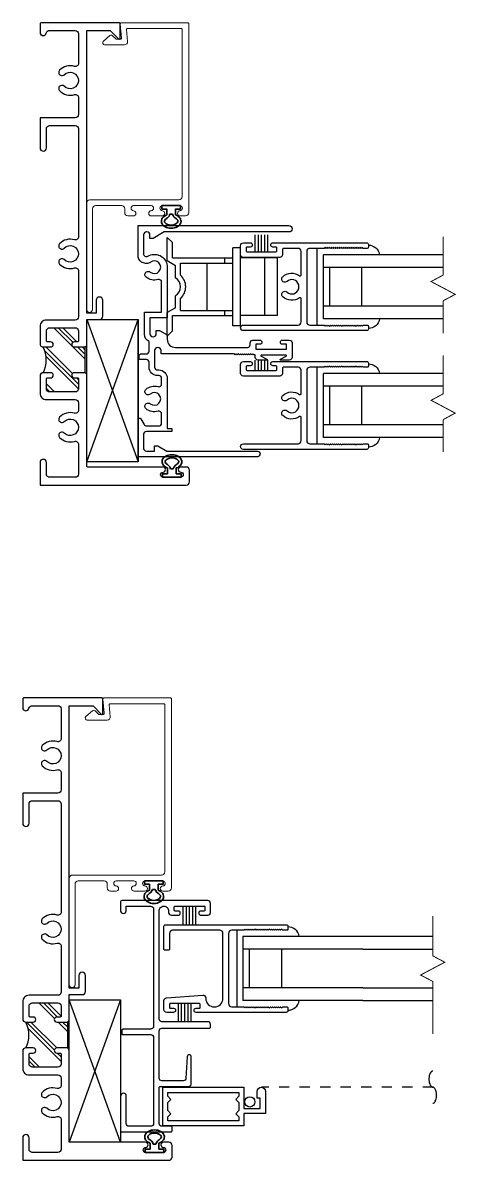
# Model space of a CAD drawing. Extents: x -138 to 168, y -127 to 80.
# Drawn here: x 10.83 to 15.05, y -4.3 to 6.77 of the extents above; entities that cross this region are included whole.
import ezdxf

# ---------------------------------------------------------------- set-up
doc = ezdxf.new("R2010")
doc.units = 0
doc.header["$MEASUREMENT"] = 0
doc.linetypes.add('HIDDEN', pattern=[0.375, 0.25, -0.125])
doc.layers.get('0').update_dxf_attribs({"linetype": 'CONTINUOUS'})
doc.layers.add('ALUM-RED', color=1, linetype='CONTINUOUS', lineweight=9)
doc.layers.add('PROFILE NUMBER', color=150, linetype='CONTINUOUS', lineweight=35)
for name, color, linetype in [('FRAME', 1, 'CONTINUOUS'), ('GLASS', 7, 'CONTINUOUS'), ('GLAZING', 7, 'CONTINUOUS'), ('MISC', 7, 'CONTINUOUS'), ('SCREEN', 5, 'CONTINUOUS'), ('SEAL', 7, 'CONTINUOUS'), ('TEXT', 7, 'CONTINUOUS'), ('VENT', 5, 'CONTINUOUS')]:
    doc.layers.add(name, color=color, linetype=linetype)

# ---------------------------------------------------------------- blocks, each defined once
blk = doc.blocks.new('2012 fixed rail')
blk.add_lwpolyline([(-0.313, -0.236, -0.414214), (-0.286, -0.263), (-0.286, -0.617, -0.414214), (-0.313, -0.644), (-0.4, -0.644, -0.414214), (-0.428, -0.617), (-0.428, -0.549, -0.414214), (-0.408, -0.53), (-0.407, -0.53, -0.414214), (-0.387, -0.55), (-0.387, -0.58, 0.414214), (-0.377, -0.59), (-0.35, -0.59, 0.414214), (-0.34, -0.58), (-0.34, -0.3, 0.414214), (-0.35, -0.29), (-0.377, -0.29, 0.414214), (-0.387, -0.3), (-0.387, -0.33, -0.414214), (-0.407, -0.35), (-0.408, -0.35, -0.414214), (-0.428, -0.331), (-0.428, 0.585, -0.414214), (-0.413, 0.6), (-0.384, 0.6, -0.414214), (-0.374, 0.59), (-0.374, 0.55), (-0.384, 0.54), (-0.374, 0.53), (-0.384, 0.52), (-0.374, 0.51), (-0.384, 0.5), (-0.374, 0.49), (-0.384, 0.48), (-0.374, 0.47), (-0.384, 0.46), (-0.374, 0.45), (-0.384, 0.44), (-0.374, 0.43), (-0.384, 0.42), (-0.374, 0.41), (-0.384, 0.4), (-0.374, 0.39), (-0.384, 0.38), (-0.374, 0.37), (-0.384, 0.36), (-0.374, 0.35), (-0.384, 0.34), (-0.374, 0.33), (-0.384, 0.32), (-0.374, 0.31), (-0.384, 0.3), (-0.374, 0.29), (-0.384, 0.28), (-0.374, 0.27), (-0.384, 0.26), (-0.374, 0.25), (-0.384, 0.24), (-0.374, 0.23), (-0.384, 0.22), (-0.374, 0.21), (-0.384, 0.2), (-0.374, 0.19), (-0.384, 0.18), (-0.374, 0.17), (-0.374, 0.031, 0.414214), (-0.343, 0), (0, 0), (0.342, 0, 0.414214), (0.373, 0.031), (0.373, 0.17), (0.384, 0.18), (0.373, 0.19), (0.384, 0.2), (0.373, 0.21), (0.384, 0.22), (0.373, 0.23), (0.384, 0.24), (0.373, 0.25), (0.384, 0.26), (0.373, 0.27), (0.384, 0.28), (0.373, 0.29), (0.384, 0.3), (0.373, 0.31), (0.384, 0.32), (0.373, 0.33), (0.384, 0.34), (0.373, 0.35), (0.384, 0.36), (0.373, 0.37), (0.384, 0.38), (0.373, 0.39), (0.384, 0.4), (0.373, 0.41), (0.384, 0.42), (0.373, 0.43), (0.384, 0.44), (0.373, 0.45), (0.384, 0.46), (0.373, 0.47), (0.384, 0.48), (0.373, 0.49), (0.384, 0.5), (0.373, 0.51), (0.384, 0.52), (0.373, 0.53), (0.384, 0.54), (0.373, 0.55), (0.373, 0.59, -0.414214), (0.384, 0.6), (0.413, 0.6, -0.414214), (0.427, 0.585), (0.427, 0), (0.427, -0.617, -0.414214), (0.4, -0.644, -0.414214), (0.373, -0.617), (0.373, -0.085, 0.414214), (0.342, -0.054), (0.117, -0.054, 0.6055), (0.108, -0.07, -0.348752), (0.098, -0.234, -0.508835), (0.048, -0.228, -0.325526), (0.052, -0.192, 0.55027), (0.02, -0.078), (0, -0.078), (-0.02, -0.078, 0.55027), (-0.052, -0.192, -0.325526), (-0.048, -0.228, -0.508835), (-0.098, -0.234, -0.348752), (-0.108, -0.07, 0.6055), (-0.117, -0.054), (-0.343, -0.054, 0.414214), (-0.374, -0.085), (-0.374, -0.226, 0.414214), (-0.363, -0.236)], format="xyb", close=True)
blk = doc.blocks.new('58 DUAL GLAZE')
for p, q in [((12.0384, 3.9495), (11.8522, 3.9495)), ((12.0234, 3.9345), (11.8672, 3.9345))]:
    blk.add_line(p, q)
at = {"color": 7}
for p, q in [((11.8672, 3.6429), (11.8672, 3.9345)), ((11.8984, 3.6429), (11.8984, 3.9345)), ((11.9922, 3.6429), (11.9922, 3.9345)), ((12.0234, 3.6429), (12.0234, 3.9345)), ((11.9922, 3.919), (11.8984, 3.919)), ((11.9922, 3.8407), (11.8984, 3.8407))]:
    blk.add_line(p, q, dxfattribs=at)
for centre, start, end in [((11.8718, 3.8249), 179.5239, 260.364), ((12.0188, 3.8249), 279.636, 0.4761)]:
    blk.add_arc(centre, 0.0278, start, end)
blk = doc.blocks.new('Single Hung Balancer')
for p, q in [((3.8238, 2.907), (3.8113, 2.9195)), ((3.8113, 2.8622), (3.8113, 2.9195)), ((3.8238, 2.8695), (3.8238, 2.907)), ((3.9901, 2.8945), (3.9713, 2.8945)), ((3.9713, 2.7045), (3.9713, 2.8945)), ((3.9901, 2.7045), (3.9901, 2.8945)), ((3.8313, 2.8507), (3.8113, 2.8622)), ((3.8238, 2.8695), (3.9713, 2.8695)), ((3.8438, 2.8274), (3.8438, 2.857)), ((3.8438, 2.857), (3.9713, 2.857)), ((3.9088, 2.742), (3.9088, 2.857)), ((3.9513, 2.857), (3.9513, 2.8695)), ((4.0801, 2.8695), (3.9901, 2.8695)), ((4.0488, 2.7295), (4.0488, 2.8695)), ((4.0801, 2.7295), (4.0801, 2.8695)), ((3.8313, 2.8211), (3.8313, 2.8507)), ((3.8313, 2.7482), (3.8313, 2.7778)), ((3.8438, 2.742), (3.8438, 2.7715)), ((3.8313, 2.7482), (3.8113, 2.7367)), ((3.8438, 2.742), (3.9713, 2.742)), ((3.9513, 2.7295), (3.9513, 2.742)), ((3.8113, 2.6795), (3.8113, 2.7367)), ((3.8238, 2.7295), (3.9713, 2.7295)), ((3.8238, 2.692), (3.8238, 2.7295)), ((4.0801, 2.7295), (3.9901, 2.7295)), ((3.8238, 2.692), (3.8113, 2.6795)), ((3.9901, 2.7045), (3.9713, 2.7045))]:
    blk.add_line(p, q)
for radius, start, end in [(0.0375, 311.8103, 48.1897), (0.025, 300, 60)]:
    blk.add_arc((3.8188, 2.7995), radius, start, end)
blk = doc.blocks.new('2000 Block Head')
blk.add_lwpolyline([(-0.049, 1.488), (-0.037, 1.476), (-0.037, 1.419, 0.414214), (-0.01, 1.392), (0.084, 1.392, -0.288631), (0.157, 1.438), (0.37, 1.438), (0.37, 1.27), (0.661, 1.27, 0.500943), (0.687, 1.305, -0.254791), (0.712, 1.422, -0.516447), (0.763, 1.417), (0.763, 1.416, -0.318358), (0.76, 1.381, 2.17601), (0.854, 1.381, -0.081588), (0.849, 1.389, -0.529011), (0.925, 1.5), (1.213, 1.5), (1.213, 0.03, -0.414214), (1.183, 0), (1.181, 0, -0.414214), (1.151, 0.03), (1.151, 1.244), (1.088, 1.353), (1.088, 1.384), (1.121, 1.384, 0.414214), (1.151, 1.414), (1.151, 1.416, 0.414214), (1.121, 1.446), (0.937, 1.446, 0.585024), (0.914, 1.405, -0.543308), (0.823, 1.216), (0.316, 1.216), (0.316, 1.384), (0.16, 1.384, 0.414214), (0.129, 1.354), (0.129, 1.353, 0.414214), (0.16, 1.322), (0.191, 1.322), (0.191, 1.291), (0.148, 1.216), (0.107, 1.216, 0.414214), (0.026, 1.135), (0.026, 0.435, 0.414214), (0.053, 0.408), (0.07, 0.408, -0.414214), (0.097, 0.381), (0.097, 0.314, -0.414214), (0.078, 0.294), (0.077, 0.294, -0.414214), (0.057, 0.314), (0.057, 0.354), (0.01, 0.354), (0.01, 0.054), (0.057, 0.054), (0.057, 0.095, -0.414214), (0.077, 0.114), (0.078, 0.114, -0.414214), (0.097, 0.095), (0.097, 0.027, -0.414214), (0.07, 0), (-0.07, 0, -0.414214), (-0.097, 0.027), (-0.097, 0.112, -0.782609), (-0.088, 0.114), (-0.057, 0.057, 0.782609), (-0.048, 0.059), (-0.048, 0.299, 0.782609), (-0.057, 0.301), (-0.088, 0.244, -0.782609), (-0.097, 0.246), (-0.097, 0.331, -0.414214), (-0.07, 0.358), (-0.046, 0.358), (-0.046, 0.373), (-0.036, 0.383), (-0.046, 0.393), (-0.036, 0.403), (-0.046, 0.413), (-0.036, 0.423), (-0.046, 0.433), (-0.036, 0.443), (-0.046, 0.453), (-0.036, 0.463), (-0.046, 0.473), (-0.036, 0.483), (-0.046, 0.493), (-0.036, 0.503), (-0.046, 0.513), (-0.036, 0.523), (-0.046, 0.533), (-0.036, 0.543), (-0.046, 0.553), (-0.039, 0.56), (-0.036, 0.56), (-0.036, 1.276), (-0.005, 1.276, 0.414214), (0.026, 1.307), (0.026, 1.308, 0.414214), (-0.005, 1.338), (-0.166, 1.338, 0.414214), (-0.193, 1.311), (-0.193, 1.297, -0.414214), (-0.274, 1.216), (-0.762, 1.216), (-0.762, 1.17), (-0.792, 1.17), (-0.792, 1.419, 0.414214), (-0.819, 1.446), (-0.956, 1.446, 0.414214), (-0.983, 1.419), (-0.983, 1.338), (-0.933, 1.338), (-0.933, 1.307), (-0.983, 1.22), (-0.983, 0.338, -0.414214), (-1.01, 0.311), (-1.01, 0.311, -0.414214), (-1.037, 0.338), (-1.037, 1.5), (-0.677, 1.5, -0.767327), (-0.669, 1.472), (-0.725, 1.44, 0.267949), (-0.738, 1.417), (-0.738, 1.297, 0.414214), (-0.711, 1.27), (-0.621, 1.27, 0.500943), (-0.595, 1.305, -0.254791), (-0.57, 1.422, -0.516447), (-0.519, 1.417), (-0.519, 1.416, -0.318358), (-0.522, 1.381, 2.17601), (-0.428, 1.381, -0.318358), (-0.431, 1.416), (-0.431, 1.417, -0.516447), (-0.38, 1.422, -0.254791), (-0.355, 1.305, 0.500943), (-0.329, 1.27), (-0.274, 1.27, 0.414214), (-0.247, 1.297), (-0.247, 1.311, -0.414214), (-0.166, 1.392), (-0.118, 1.392, 0.414214), (-0.091, 1.419), (-0.091, 1.488)], format="xyb", close=True)
blk = doc.blocks.new('110 SCREEN')
blk.add_lwpolyline([(0.0044, 0.1975), (0.0044, 0.2375), (-0.0206, 0.2375), (-0.0206, 0.23), (-0.0369, 0.23, -1), (-0.0369, 0.25), (0.0169, 0.25), (0.0169, 0.1975), (0.0469, 0.1975), (0.0469, 0), (-0.0469, 0), (-0.0469, 0.1975)], format="xyb", close=True)
blk.add_lwpolyline([(-0.0344, 0.185), (-0.025, 0.185), (-0.0175, 0.1775), (-0.01, 0.185), (0.01, 0.185), (0.0175, 0.1775), (0.025, 0.185), (0.0344, 0.185), (0.0344, 0.0125), (0.025, 0.0125), (0.0175, 0.02), (0.01, 0.0125), (-0.01, 0.0125), (-0.0175, 0.02), (-0.025, 0.0125), (-0.0344, 0.0125)], close=True)
blk.add_circle((-0.0113, 0.2119), 0.0125)
blk = doc.blocks.new('2022 DG LEAD STILE')
blk.add_lwpolyline([(0.377, -0.275), (0.35, -0.275, 0.414214), (0.34, -0.285), (0.34, -0.565, 0.414214), (0.35, -0.575), (0.377, -0.575, 0.414214), (0.387, -0.565), (0.387, -0.535, -0.414214), (0.407, -0.515), (0.408, -0.515, -0.414214), (0.427, -0.535), (0.427, -0.602, -0.414214), (0.4, -0.629), (0.312, -0.629, -0.392876), (0.285, -0.604), (0.259, -0.25, -0.435878), (0.286, -0.221), (0.29, -0.221, 0.414214), (0.373, -0.138), (0.373, -0.137, 0.414214), (0.29, -0.054), (-0.343, -0.054, 0.414214), (-0.374, -0.085), (-0.374, -0.544, 0.414214), (-0.343, -0.575), (-0.188, -0.575, -0.414214), (-0.178, -0.585), (-0.178, -0.619, -0.414214), (-0.188, -0.629), (-0.413, -0.629, -0.414214), (-0.427, -0.614), (-0.427, 0.563, -0.414214), (-0.413, 0.578), (-0.382, 0.578, -0.414214), (-0.373, 0.568), (-0.373, 0.528), (-0.382, 0.518), (-0.373, 0.508), (-0.382, 0.498), (-0.373, 0.488), (-0.382, 0.478), (-0.373, 0.468), (-0.382, 0.458), (-0.373, 0.448), (-0.382, 0.438), (-0.373, 0.428), (-0.382, 0.418), (-0.373, 0.408), (-0.382, 0.398), (-0.373, 0.388), (-0.382, 0.378), (-0.373, 0.368), (-0.382, 0.358), (-0.373, 0.348), (-0.382, 0.338), (-0.373, 0.328), (-0.382, 0.318), (-0.373, 0.308), (-0.382, 0.298), (-0.373, 0.288), (-0.382, 0.278), (-0.373, 0.268), (-0.382, 0.258), (-0.373, 0.248), (-0.382, 0.238), (-0.373, 0.228), (-0.382, 0.218), (-0.373, 0.208), (-0.382, 0.198), (-0.373, 0.188), (-0.382, 0.178), (-0.373, 0.168), (-0.382, 0.158), (-0.378, 0.153), (-0.373, 0.153), (-0.373, 0.031, 0.414214), (-0.341, 0), (0.341, 0, 0.414214), (0.372, 0.031), (0.372, 0.153), (0.377, 0.153), (0.382, 0.158), (0.372, 0.168), (0.382, 0.178), (0.372, 0.188), (0.382, 0.198), (0.372, 0.208), (0.382, 0.218), (0.372, 0.228), (0.382, 0.238), (0.372, 0.248), (0.382, 0.258), (0.372, 0.268), (0.382, 0.278), (0.372, 0.288), (0.382, 0.298), (0.372, 0.308), (0.382, 0.318), (0.372, 0.328), (0.382, 0.338), (0.372, 0.348), (0.382, 0.358), (0.372, 0.368), (0.382, 0.378), (0.372, 0.388), (0.382, 0.398), (0.372, 0.408), (0.382, 0.418), (0.372, 0.428), (0.382, 0.438), (0.372, 0.448), (0.382, 0.458), (0.372, 0.468), (0.382, 0.478), (0.372, 0.488), (0.382, 0.498), (0.372, 0.508), (0.382, 0.518), (0.372, 0.528), (0.372, 0.568, -0.414214), (0.382, 0.578), (0.412, 0.578, -0.414214), (0.427, 0.563), (0.427, -0.316, -0.414214), (0.408, -0.335), (0.407, -0.335, -0.414214), (0.387, -0.316), (0.387, -0.285, 0.414214)], format="xyb", close=True)
blk = doc.blocks.new('5 LINE SEAL')
for p, q in [((0.0434, 0.0155), (0, 0.0155)), ((0.0434, 0.0077), (0, 0.0077)), ((0.0434, 0), (0, 0)), ((0.0434, -0.0078), (0, -0.0078)), ((0.0434, -0.0155), (0, -0.0155))]:
    blk.add_line(p, q)
blk = doc.blocks.new('2005 Block Jamb')
blk.add_lwpolyline([(-0.678, -0.363), (-0.678, -0.081, 0.414214), (-0.705, -0.054), (-1.543, -0.054, 0.414214), (-1.57, -0.081), (-1.57, -0.294, 0.414214), (-1.543, -0.321), (-1.276, -0.321, -0.414214), (-1.249, -0.348), (-1.249, -0.349, -0.414214), (-1.276, -0.375), (-1.614, -0.375, -0.414214), (-1.624, -0.365), (-1.624, 0.115, -0.414214), (-1.614, 0.125), (-1.58, 0.125, -0.414214), (-1.57, 0.115), (-1.57, 0.027, 0.414214), (-1.543, 0), (-1.192, 0, 0.414214), (-1.182, 0.01), (-1.182, 0.286, -0.414214), (-1.155, 0.313), (-0.894, 0.313, -0.970632), (-0.893, 0.273), (-1.103, 0.261, 0.396861), (-1.128, 0.234), (-1.128, 0.027, 0.414214), (-1.101, 0), (-0.642, 0, 0.414214), (-0.615, 0.027), (-0.615, 0.49, -0.414214), (-0.605, 0.5), (-0.58, 0.5, -0.414214), (-0.553, 0.473), (-0.553, 0.027, 0.414214), (-0.526, 0), (0.526, 0, 0.414214), (0.572, 0.045), (0.572, 0.046, 0.414214), (0.526, 0.092), (0.512, 0.092, -0.414214), (0.485, 0.119), (0.485, 0.186, -0.414214), (0.504, 0.206), (0.505, 0.206, -0.414214), (0.525, 0.186), (0.525, 0.156, 0.414214), (0.535, 0.146), (0.562, 0.146, 0.414214), (0.572, 0.156), (0.572, 0.436, 0.414214), (0.562, 0.446), (0.535, 0.446, 0.414214), (0.525, 0.436), (0.525, 0.405, -0.414214), (0.505, 0.386), (0.504, 0.386, -0.414214), (0.485, 0.405), (0.485, 0.473, -0.414214), (0.512, 0.5), (0.599, 0.5, -0.414214), (0.626, 0.473), (0.626, -0.365, -0.414214), (0.616, -0.375), (0.527, -0.375, -0.414214), (0.501, -0.349), (0.501, -0.348, -0.414214), (0.527, -0.321), (0.572, -0.321), (0.572, -0.081, 0.414214), (0.545, -0.054), (-0.597, -0.054, 0.414214), (-0.624, -0.081), (-0.624, -0.351), (-0.636, -0.363)], format="xyb", close=True)
blk = doc.blocks.new('A$C015561B5')
at = {"layer": 'SCREEN', "flags": 128}
for points in [[(0, 0.0093), (0.0003, 0.0076), (0.0013, 0.0059), (0.0029, 0.0044), (0.0051, 0.003), (0.0078, 0.0018), (0.0109, 0.0009), (0.0142, 0.0003), (0.0178, 0), (0.0214, 0), (0.025, 0.0003), (0.0283, 0.0009), (0.0314, 0.0018), (0.0341, 0.003), (0.0362, 0.0044), (0.0379, 0.0059), (0.0388, 0.0076), (0.0392, 0.0093)], [(0.0784, 0.0093), (0.078, 0.011), (0.077, 0.0126), (0.0754, 0.0142), (0.0732, 0.0155), (0.0706, 0.0167), (0.0675, 0.0176), (0.0641, 0.0182), (0.0606, 0.0185), (0.057, 0.0185), (0.0534, 0.0182), (0.05, 0.0176), (0.047, 0.0167), (0.0443, 0.0155), (0.0421, 0.0142), (0.0405, 0.0126), (0.0395, 0.011), (0.0392, 0.0093)]]:
    blk.add_lwpolyline(points, dxfattribs=at)
blk = doc.blocks.new('*U125')
at = {"layer": 'PROFILE NUMBER', "color": 5}
for p, q in [((-0.016, 0.092), (-0.013, 0.083)), ((-0.013, 0.083), (0.013, 0.083)), ((0.013, 0.083), (0.016, 0.092))]:
    blk.add_line(p, q, dxfattribs=at)
blk.add_lwpolyline([(-0.043, 0.091), (-0.043, 0.034), (-0.09, 0.034), (-0.09, 0), (0.09, 0), (0.09, 0.034), (0.043, 0.034), (0.043, 0.091)], dxfattribs=at)
for centre, start, end in [((-0.073, 0.071), 19.8289, 61.175), ((0.073, 0.071), 118.7633, 160.1945)]:
    blk.add_arc(centre, 0.06, start, end, dxfattribs=at)
blk.add_ellipse((0, 0.152), major_axis=(-0.0958, 0), ratio=0.712114, start_param=2.033109, end_param=7.391692, dxfattribs=at)
blk.add_open_spline([(0.044, 0.124), (0.053, 0.129), (0.059, 0.135), (0.069, 0.15), (0.068, 0.157), (0.049, 0.179), (0.027, 0.189), (-0.021, 0.191), (-0.045, 0.181), (-0.067, 0.16), (-0.068, 0.152), (-0.061, 0.137), (-0.054, 0.129), (-0.044, 0.124)], degree=3, knots=[2.2211, 2.2211, 2.2211, 2.2211, 2.727733, 2.727733, 3.7005, 3.7005, 4.673268, 4.673268, 5.646035, 5.646035, 6.618803, 6.618803, 7.203997, 7.203997, 7.203997, 7.203997], dxfattribs=at)
blk = doc.blocks.new('*U128')
at = {"layer": 'PROFILE NUMBER', "color": 5}
for p, q in [((-0.016, 0.092), (-0.013, 0.083)), ((-0.013, 0.083), (0.013, 0.083)), ((0.013, 0.083), (0.016, 0.092))]:
    blk.add_line(p, q, dxfattribs=at)
blk.add_lwpolyline([(-0.043, 0.091), (-0.043, 0.034), (-0.09, 0.034), (-0.09, 0), (0.09, 0), (0.09, 0.034), (0.043, 0.034), (0.043, 0.091)], dxfattribs=at)
for centre, start, end in [((-0.073, 0.071), 19.8289, 61.175), ((0.073, 0.071), 118.7633, 160.1945)]:
    blk.add_arc(centre, 0.06, start, end, dxfattribs=at)
blk.add_ellipse((0, 0.152), major_axis=(-0.0958, 0), ratio=0.712114, start_param=2.033109, end_param=7.391692, dxfattribs=at)
blk.add_open_spline([(0.044, 0.124), (0.053, 0.129), (0.059, 0.135), (0.069, 0.15), (0.068, 0.157), (0.049, 0.179), (0.027, 0.189), (-0.021, 0.191), (-0.045, 0.181), (-0.067, 0.16), (-0.068, 0.152), (-0.061, 0.137), (-0.054, 0.129), (-0.044, 0.124)], degree=3, knots=[2.2211, 2.2211, 2.2211, 2.2211, 2.727733, 2.727733, 3.7005, 3.7005, 4.673268, 4.673268, 5.646035, 5.646035, 6.618803, 6.618803, 7.203997, 7.203997, 7.203997, 7.203997], dxfattribs=at)
blk = doc.blocks.new('3809 BLOCK FRAME')
h = blk.add_hatch()
h.set_pattern_fill('PLAST', color=256, angle=45, style=0)
h.set_pattern_definition([(45, (-4.25098, -6.643), (-0.176777, 0.176777), []), (45, (-4.27308, -6.6209), (-0.176777, 0.176777), []), (45, (-4.29517, -6.5988), (-0.176777, 0.176777), [])])
edge = h.paths.add_edge_path()
edge.add_arc((-0.937, 0.093), 0.031, 270, 360, ccw=False)
edge.add_line((-0.937, 0.062), (-1.033, 0.062))
edge.add_arc((-1.033, 0.072), 0.01, 180, 270, ccw=False)
edge.add_line((-1.043, 0.072), (-1.043, 0.103))
edge.add_arc((-1.068, 0.103), 0.025, 360, 450)
edge.add_arc((-1.068, 0.103), 0.025, 90, 180)
edge.add_line((-1.093, 0.103), (-1.093, 0.031))
edge.add_arc((-1.218, -0.221), 0.281, 63.5092, 116.4908)
edge.add_line((-1.344, 0.031), (-1.344, 0.103))
edge.add_arc((-1.369, 0.103), 0.025, 0, 90)
edge.add_arc((-1.369, 0.103), 0.025, 90, 180)
edge.add_line((-1.394, 0.103), (-1.394, 0.072))
edge.add_arc((-1.404, 0.072), 0.01, 270, 360, ccw=False)
edge.add_line((-1.404, 0.062), (-1.5, 0.062))
edge.add_arc((-1.5, 0.093), 0.031, 180, 270, ccw=False)
edge.add_line((-1.531, 0.093), (-1.531, 0.343))
edge.add_arc((-1.5, 0.343), 0.031, 90, 180, ccw=False)
edge.add_line((-1.5, 0.374), (-1.404, 0.374))
edge.add_arc((-1.404, 0.364), 0.01, 0, 90, ccw=False)
edge.add_line((-1.394, 0.364), (-1.394, 0.333))
edge.add_arc((-1.369, 0.333), 0.025, 180, 270)
edge.add_arc((-1.369, 0.333), 0.025, 270, 360)
edge.add_line((-1.344, 0.333), (-1.344, 0.439))
edge.add_line((-1.344, 0.439), (-1.093, 0.439))
edge.add_line((-1.093, 0.439), (-1.093, 0.333))
edge.add_arc((-1.068, 0.333), 0.025, 180, 270)
edge.add_arc((-1.068, 0.333), 0.025, 270, 360)
edge.add_line((-1.043, 0.333), (-1.043, 0.364))
edge.add_arc((-1.033, 0.364), 0.01, 90, 180, ccw=False)
edge.add_line((-1.033, 0.374), (-0.937, 0.374))
edge.add_arc((-0.937, 0.343), 0.031, 0, 90, ccw=False)
edge.add_line((-0.906, 0.343), (-0.906, 0.093))
blk.add_line((-1.093, 0.439), (-1.344, 0.439))
for points in [[(-1.093, 0.439), (-1.093, 0.333, 0.414214), (-1.068, 0.308, 0.414214), (-1.043, 0.333), (-1.043, 0.364, -0.414214), (-1.033, 0.374), (-0.937, 0.374, -0.414214), (-0.906, 0.343), (-0.906, 0.093, -0.414214), (-0.937, 0.062), (-1.033, 0.062, -0.414214), (-1.043, 0.072), (-1.043, 0.103, 0.414214), (-1.068, 0.128), (-1.068, 0.128, 0.414214), (-1.093, 0.103), (-1.093, 0.031, 0.414214), (-1.062, 0), (-0.893, 0, 0.414214), (-0.831, 0.062), (-0.831, 0.343, -0.414214), (-0.8, 0.374), (-0.729, 0.374, -0.5024), (-0.699, 0.334, 0.280293), (-0.661, 0.19, 0.498955), (-0.613, 0.198), (-0.613, 0.198, 0.334263), (-0.618, 0.235, -2.470836), (-0.506, 0.235, 0.334263), (-0.511, 0.198, 0.498955), (-0.463, 0.19, 0.280293), (-0.425, 0.334, -0.5024), (-0.395, 0.374), (-0.106, 0.374, -0.414214), (-0.075, 0.343), (-0.075, 0.093, -0.414214), (-0.106, 0.062), (-0.219, 0.062, 0.414214), (-0.25, 0.031, 0.414214), (-0.219, 0), (0, 0), (0, 1.423, 0.414214), (-0.031, 1.454), (-0.144, 1.454, 0.414214), (-0.175, 1.423), (-0.175, 1.371, 0.414214), (-0.15, 1.346), (-0.15, 1.346, 0.399638), (-0.125, 1.37, -0.399638), (-0.1, 1.394), (-0.1, 1.394, -0.414214), (-0.075, 1.369), (-0.075, 1.199, -0.414214), (-0.1, 1.174), (-0.1, 1.174, -0.399638), (-0.125, 1.198, 0.399638), (-0.15, 1.221, 0.414214), (-0.175, 1.196), (-0.175, 0.464, -0.414214), (-0.185, 0.454), (-1.078, 0.454), (-1.093, 0.439)], [(-1.344, 0.439), (-1.344, 0.439), (-1.359, 0.454), (-1.612, 0.454), (-1.612, 0.579, 0.414214), (-1.643, 0.61), (-1.799, 0.61, 0.414214), (-1.83, 0.579, 0.414214), (-1.799, 0.548), (-1.674, 0.548), (-1.674, 0.454), (-4.425, 0.454), (-4.425, 0.678, -0.198912), (-4.422, 0.685), (-4.343, 0.764, 0.668179), (-4.35, 0.781), (-4.49, 0.781, 0.414214), (-4.5, 0.771), (-4.5, 0.01, 0.414214), (-4.49, 0), (-4.406, 0, 0.414214), (-4.375, 0.031, 0.358249), (-4.4, 0.061, -0.358249), (-4.425, 0.092), (-4.425, 0.343, -0.414214), (-4.394, 0.374), (-4.105, 0.374, -0.5024), (-4.075, 0.334, 0.280293), (-4.037, 0.19, 0.498955), (-3.989, 0.198, 0.334263), (-3.994, 0.235, -2.470836), (-3.882, 0.235, 0.334263), (-3.887, 0.198, 0.498955), (-3.839, 0.19, 0.280293), (-3.801, 0.334, -0.5024), (-3.771, 0.374), (-3.606, 0.374, -0.414214), (-3.575, 0.343), (-3.575, 0), (-3.281, 0, 0.414214), (-3.25, 0.031, 0.414214), (-3.281, 0.062), (-3.469, 0.062, -0.414214), (-3.5, 0.093), (-3.5, 0.343, -0.414214), (-3.469, 0.374), (-2.417, 0.374, -0.5024), (-2.387, 0.334, 0.280293), (-2.349, 0.19, 0.498955), (-2.301, 0.198, 0.334263), (-2.306, 0.235, -2.470836), (-2.194, 0.235, 0.334263), (-2.199, 0.198, 0.498955), (-2.151, 0.19, 0.280293), (-2.113, 0.334, -0.5024), (-2.083, 0.374), (-1.637, 0.374, -0.414214), (-1.606, 0.343), (-1.606, 0.062, 0.414214), (-1.544, 0), (-1.375, 0, 0.414214), (-1.344, 0.031), (-1.344, 0.103, 0.414214), (-1.369, 0.128, 0.414214), (-1.394, 0.103), (-1.394, 0.072, -0.414214), (-1.404, 0.062), (-1.5, 0.062, -0.414214), (-1.531, 0.093), (-1.531, 0.343, -0.414214), (-1.5, 0.374), (-1.404, 0.374, -0.414214), (-1.394, 0.364), (-1.394, 0.333, 0.414214), (-1.369, 0.308, 0.414214), (-1.344, 0.333), (-1.344, 0.439)]]:
    blk.add_lwpolyline(points, format="xyb")
blk.add_arc((-1.218, -0.221), 0.281, 63.5092, 116.4908)

msp = doc.modelspace()

# ---------------------------------------------------------------- linework, layer by layer
msp.add_line((11.45, 3.884), (11.839, 3.884))
at = {"layer": 'ALUM-RED'}
for points in [[(12.359, 4.942, 0.975), (12.358, 4.992), (12.188, 4.992, 0.975), (12.187, 4.942, -0.975), (12.185, 4.892), (12.079, 4.892, -0.975), (12.078, 4.942, 0.975), (12.077, 4.992), (11.907, 4.992, 0.975), (11.906, 4.942, -0.975), (11.904, 4.892), (11.851, 4.892, -0.414214), (11.82, 4.923), (11.82, 4.961, 0.414214), (11.789, 4.992), (11.537, 4.992, 0.414214), (11.506, 4.961), (11.506, 3.981, -1), (11.45, 3.981), (11.45, 5.017, -0.414214), (11.481, 5.048), (12.349, 5.048, 0.414214), (12.38, 5.079), (12.38, 6.706, 0.414214), (12.37, 6.716), (11.848, 6.716, 0.440011), (11.838, 6.705), (11.848, 6.59, -0.440011), (11.817, 6.556), (11.625, 6.556, -0.691708), (11.612, 6.591), (11.675, 6.647, -0.395486), (11.703, 6.646), (11.734, 6.615, 0.198912), (11.741, 6.612), (11.779, 6.612, 0.440011), (11.789, 6.623), (11.777, 6.761, -0.440011), (11.787, 6.772), (12.435, 6.772, -0.414214), (12.445, 6.762), (12.445, 4.923, -0.414214), (12.414, 4.892), (12.36, 4.892, -0.975)], [(12.191, -1.631, 0.975), (12.189, -1.581), (12.019, -1.581, 0.975), (12.018, -1.631, -0.975), (12.017, -1.681), (11.911, -1.681, -0.975), (11.91, -1.631, 0.975), (11.908, -1.581), (11.738, -1.581, 0.975), (11.737, -1.631, -0.975), (11.736, -1.681), (11.682, -1.681, -0.414214), (11.651, -1.65), (11.651, -1.612, 0.414214), (11.62, -1.581), (11.368, -1.581, 0.414214), (11.337, -1.612), (11.337, -2.592, -1), (11.281, -2.592), (11.281, -1.556, -0.414214), (11.312, -1.525), (12.18, -1.525, 0.414214), (12.211, -1.494), (12.211, 0.133, 0.414214), (12.201, 0.143), (11.679, 0.143, 0.440011), (11.67, 0.132), (11.68, 0.017, -0.440011), (11.649, -0.017), (11.456, -0.017, -0.691708), (11.443, 0.018), (11.507, 0.074, -0.395486), (11.534, 0.073), (11.565, 0.042, 0.198912), (11.573, 0.039), (11.611, 0.039, 0.440011), (11.62, 0.05), (11.608, 0.188, -0.440011), (11.618, 0.199), (12.266, 0.199, -0.414214), (12.276, 0.189), (12.276, -1.65, -0.414214), (12.245, -1.681), (12.192, -1.681, -0.975)]]:
    msp.add_lwpolyline(points, format="xyb", close=True, dxfattribs=at)
at = {"layer": 'GLASS'}
for p, q in [((11.45, 2.498), (11.45, 3.884)), ((11.45, 3.884), (11.95, 2.498)), ((11.45, 2.498), (11.95, 3.884)), ((11.45, 3.884), (11.95, 3.884)), ((11.95, 3.884), (11.95, 2.498)), ((11.95, 2.529), (11.95, 3.862)), ((11.95, 2.498), (11.45, 2.498)), ((11.781, -4.126), (11.281, -2.74)), ((11.781, -2.74), (11.281, -4.126)), ((11.281, -2.74), (11.781, -2.74)), ((11.281, -4.126), (11.281, -2.74)), ((11.781, -2.74), (11.781, -4.126)), ((11.781, -4.126), (11.281, -4.126))]:
    msp.add_line(p, q, dxfattribs=at)
at = {"layer": 'GLAZING'}
for p, q in [((14.82, -2.122), (14.138, -2.122)), ((14.138, -2.247), (14.82, -2.247)), ((14.138, -2.622), (14.82, -2.622)), ((14.138, -2.747), (14.82, -2.747))]:
    msp.add_line(p, q, dxfattribs=at)
for points, const_width in [([(14.922, 4.066), (15.039, 4.128), (14.804, 4.253), (14.922, 4.316), (14.922, 4.689)], 0.0094), ([(14.922, 3.75), (14.922, 4.066)], 0.0094), ([(14.922, 2.909), (15.039, 2.972), (14.804, 3.097), (14.922, 3.16), (14.922, 3.533)], 0.0094), ([(14.922, 2.594), (14.922, 2.909)], 0.0094), ([(14.82, -3.073), (14.82, -2.56), (14.702, -2.498), (14.937, -2.373), (14.82, -2.311), (14.82, -1.923)], 0.00939)]:
    msp.add_lwpolyline(points, dxfattribs=dict(at, const_width=const_width))
at = {"layer": 'SCREEN', "linetype": 'HIDDEN', "ltscale": 0.25}
msp.add_line((14.823, -3.59), (13.151, -3.59), dxfattribs=at)
at = {"layer": 'SEAL'}
for p, q in [((13.091, 4.543), (13.091, 4.707)), ((13.122, 4.543), (13.122, 4.707)), ((13.153, 4.543), (13.153, 4.707)), ((13.184, 4.543), (13.184, 4.707)), ((13.215, 4.543), (13.215, 4.707)), ((13.091, 3.387), (13.091, 3.488)), ((13.122, 3.387), (13.122, 3.488)), ((13.153, 3.387), (13.153, 3.488)), ((13.184, 3.387), (13.184, 3.488)), ((13.215, 3.387), (13.215, 3.488))]:
    msp.add_line(p, q, dxfattribs=at)

# ---------------------------------------------------------------- block references
at = {"layer": 'FRAME'}
for name, p, rotation in [('3809 BLOCK FRAME', (10.996, 2.272), 269.9999999999998), ('2000 Block Head', (13.45, 3.585), 90), ('3809 BLOCK FRAME', (10.827, -4.301), 269.9999999999998)]:
    msp.add_blockref(name, p, dxfattribs=dict(at, rotation=rotation))
at = {"layer": 'FRAME', "xscale": -1, "rotation": 270}
msp.add_blockref('2005 Block Jamb', (12.156, -2.4), dxfattribs=at)
at = {"layer": 'GLAZING', "yscale": 4, "zscale": 4, "rotation": 90}
for p, xscale in [((29.493, 51.983), -4), ((29.493, 50.827), -4), ((28.71, -50.216), 4)]:
    msp.add_blockref('58 DUAL GLAZE', p, dxfattribs=dict(at, xscale=xscale))
at = {"layer": 'MISC', "xscale": 4, "yscale": 4, "zscale": 4}
msp.add_blockref('Single Hung Balancer', (-3.011, -6.996), dxfattribs=at)
at = {"layer": 'SCREEN', "xscale": 4, "yscale": 4, "zscale": 4, "rotation": 270}
msp.add_blockref('A$C015561B5', (14.783, -3.433), dxfattribs=at)
at = {"layer": 'SEAL', "xscale": 4, "yscale": 4, "zscale": 4, "rotation": 270}
for p in [(12.452, -1.829), (12.406, -2.775)]:
    msp.add_blockref('5 LINE SEAL', p, dxfattribs=at)
at = {"layer": 'TEXT', "rotation": 180}
for p in [(12.273, 4.992), (12.104, -1.581)]:
    msp.add_blockref('*U125', p, dxfattribs=at)
at = {"layer": 'TEXT'}
for p in [(12.28, 2.347), (12.111, -4.226)]:
    msp.add_blockref('*U128', p, dxfattribs=at)
at = {"layer": 'VENT', "rotation": 270}
for name, p in [('2012 fixed rail', (13.593, 4.202)), ('2012 fixed rail', (13.593, 3.046)), ('2022 DG LEAD STILE', (12.831, -2.435))]:
    msp.add_blockref(name, p, dxfattribs=at)
at = {"layer": 'VENT', "xscale": 4, "yscale": 4, "zscale": 4, "rotation": 270}
msp.add_blockref('110 SCREEN', (12.191, -3.778), dxfattribs=at)

doc.saveas('drawing.dxf')
